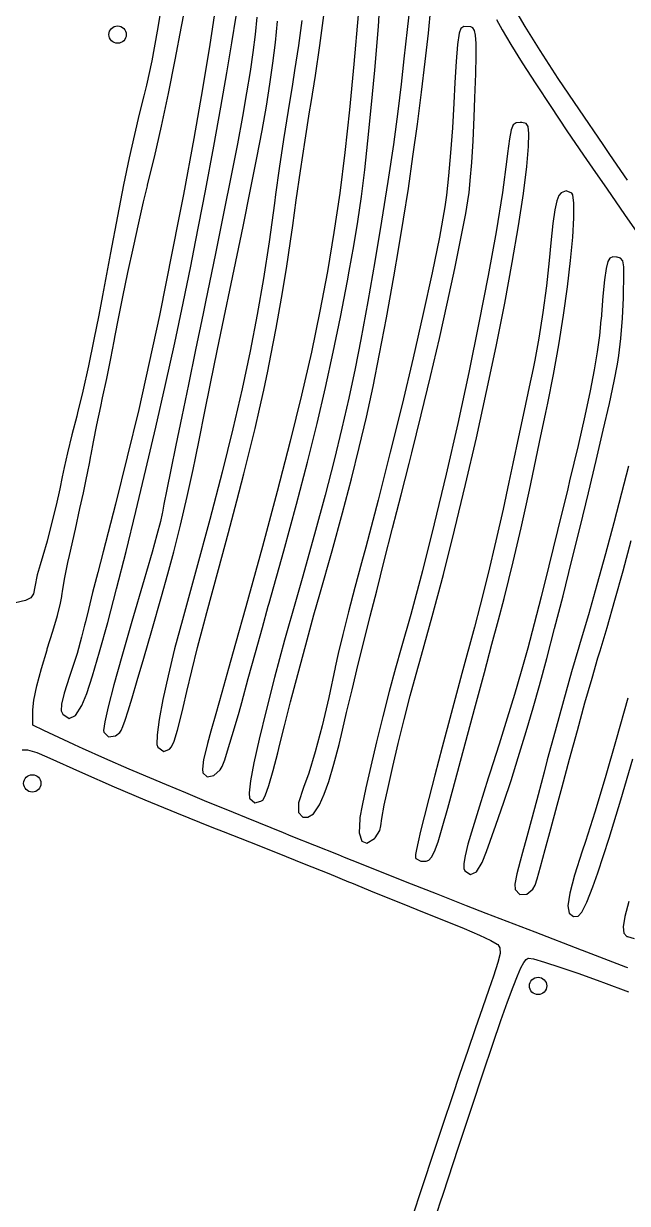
# Model space of a CAD drawing. Header units: inches. Extents: x -2.16 to 7.19, y -6.87 to -1.22.
# Drawn here: x 5.609 to 6.021, y -5.209 to -4.405 of the extents above; entities that cross this region are included whole.
import ezdxf

# ---------------------------------------------------------------- set-up
doc = ezdxf.new("R2010")
doc.units = ezdxf.units.IN
doc.header["$MEASUREMENT"] = 0
doc.layers.add('Front', color=13, linetype='CONTINUOUS', true_color=0xc83434)

msp = doc.modelspace()

# ---------------------------------------------------------------- linework, layer by layer
at = {"layer": 'Front', "linetype": 'CONTINUOUS'}
for p, q in [((5.70413, -4.38695), (5.70022, -4.4105)), ((5.71687, -4.40743), (5.72086, -4.3856)), ((5.74025, -4.39264), (5.73609, -4.41966)), ((5.87241, -4.39345), (5.87064, -4.40938)), ((5.88514, -4.41181), (5.88686, -4.39458)), ((5.95123, -4.40741), (5.94339, -4.39422)), ((5.75115, -4.41841), (5.75397, -4.40018)), ((5.7682, -4.40095), (5.76696, -4.41275)), ((5.78077, -4.41833), (5.7823, -4.40375)), ((5.79874, -4.4033), (5.79649, -4.42019)), ((5.81105, -4.42032), (5.81374, -4.3998)), ((5.83728, -4.39932), (5.83436, -4.43301)), ((5.85106, -4.40733), (5.8517, -4.39945)), ((5.93162, -4.40253), (5.93548, -4.40954)), ((5.70022, -4.4105), (5.69647, -4.43083)), ((5.71248, -4.43014), (5.71687, -4.40743)), ((5.76696, -4.41275), (5.76544, -4.42494)), ((5.84853, -4.43709), (5.85106, -4.40733)), ((5.87064, -4.40938), (5.86846, -4.42946)), ((5.88299, -4.43116), (5.88514, -4.41181)), ((5.9062, -4.41195), (5.90514, -4.41966)), ((5.90722, -4.40858), (5.9062, -4.41195)), ((5.90926, -4.40742), (5.90722, -4.40858)), ((5.91422, -4.40753), (5.90926, -4.40742)), ((5.91548, -4.40825), (5.91422, -4.40753)), ((5.91661, -4.40998), (5.91548, -4.40825)), ((5.91734, -4.41329), (5.91661, -4.40998)), ((5.93548, -4.40954), (5.94147, -4.41954)), ((5.96143, -4.42365), (5.95123, -4.40741)), ((5.73609, -4.41966), (5.73106, -4.44984)), ((5.74772, -4.43889), (5.75115, -4.41841)), ((5.77906, -4.43238), (5.78077, -4.41833)), ((5.79649, -4.42019), (5.79393, -4.43734)), ((5.80812, -4.44077), (5.81105, -4.42032)), ((5.90514, -4.41966), (5.90409, -4.43106)), ((5.91769, -4.41887), (5.91734, -4.41329)), ((5.91772, -4.42738), (5.91769, -4.41887)), ((5.94147, -4.41954), (5.94925, -4.43198)), ((5.76544, -4.42494), (5.76355, -4.438)), ((5.91744, -4.43953), (5.91772, -4.42738)), ((5.9738, -4.44266), (5.96143, -4.42365)), ((5.69647, -4.43083), (5.69298, -4.44724)), ((5.70782, -4.45301), (5.71248, -4.43014)), ((5.77704, -4.44657), (5.77906, -4.43238)), ((5.83436, -4.43301), (5.83137, -4.46411)), ((5.8462, -4.4628), (5.84853, -4.43709)), ((5.86846, -4.42946), (5.86661, -4.44655)), ((5.88048, -4.45203), (5.88299, -4.43116)), ((5.90409, -4.43106), (5.90312, -4.4455)), ((5.94925, -4.43198), (5.95845, -4.44629)), ((5.7436, -4.46218), (5.74772, -4.43889)), ((5.76355, -4.438), (5.76121, -4.45243)), ((5.79393, -4.43734), (5.79243, -4.44655)), ((5.8052, -4.45905), (5.80812, -4.44077)), ((5.91692, -4.45599), (5.91744, -4.43953)), ((5.98818, -4.46413), (5.9738, -4.44266)), ((5.69298, -4.44724), (5.69116, -4.45455)), ((5.70304, -4.47532), (5.70782, -4.45301)), ((5.73106, -4.44984), (5.72507, -4.48369)), ((5.76121, -4.45243), (5.75834, -4.46871)), ((5.77463, -4.4616), (5.77704, -4.44657)), ((5.79243, -4.44655), (5.78948, -4.46452)), ((5.86661, -4.44655), (5.86436, -4.46517)), ((5.87768, -4.47381), (5.88048, -4.45203)), ((5.90312, -4.4455), (5.90242, -4.45953)), ((5.95845, -4.44629), (5.96872, -4.46194)), ((5.69116, -4.45455), (5.68792, -4.4671)), ((5.80412, -4.4655), (5.8052, -4.45905)), ((5.90242, -4.45953), (5.90152, -4.47647)), ((5.9164, -4.46918), (5.91692, -4.45599)), ((5.68792, -4.4671), (5.6846, -4.48102)), ((5.73872, -4.48878), (5.7436, -4.46218)), ((5.75834, -4.46871), (5.75486, -4.48733)), ((5.7717, -4.47812), (5.77463, -4.4616)), ((5.78948, -4.46452), (5.78639, -4.48437)), ((5.80102, -4.48484), (5.80412, -4.4655)), ((5.83137, -4.46411), (5.82818, -4.49321)), ((5.84397, -4.48521), (5.8462, -4.4628)), ((5.86436, -4.46517), (5.86126, -4.48763)), ((5.9156, -4.48527), (5.9164, -4.46918)), ((5.96872, -4.46194), (5.9797, -4.47835)), ((6.00437, -4.4878), (5.98818, -4.46413)), ((5.69826, -4.49632), (5.70304, -4.47532)), ((5.87467, -4.49589), (5.87768, -4.47381)), ((5.90152, -4.47647), (5.90034, -4.49345)), ((5.94303, -4.47437), (5.94162, -4.47768)), ((5.94498, -4.47304), (5.94303, -4.47437)), ((5.94781, -4.4728), (5.94498, -4.47304)), ((5.94896, -4.47281), (5.94781, -4.4728)), ((5.95179, -4.47333), (5.94896, -4.47281)), ((5.95322, -4.47545), (5.95179, -4.47333)), ((5.95362, -4.48032), (5.95322, -4.47545)), ((5.6846, -4.48102), (5.68109, -4.49686)), ((5.72507, -4.48369), (5.71806, -4.52172)), ((5.76814, -4.49683), (5.7717, -4.47812)), ((5.78639, -4.48437), (5.78344, -4.50409)), ((5.79786, -4.50558), (5.80102, -4.48484)), ((5.84175, -4.50506), (5.84397, -4.48521)), ((5.9147, -4.50003), (5.9156, -4.48527)), ((5.94044, -4.48389), (5.93915, -4.49389)), ((5.94162, -4.47768), (5.94044, -4.48389)), ((5.95338, -4.48905), (5.95362, -4.48032)), ((5.9797, -4.47835), (5.99104, -4.49496)), ((5.73302, -4.51922), (5.73872, -4.48878)), ((5.75486, -4.48733), (5.75067, -4.50877)), ((5.82818, -4.49321), (5.82468, -4.52088)), ((5.86126, -4.48763), (5.85748, -4.51287)), ((5.90034, -4.49345), (5.899, -4.50915)), ((5.95234, -4.50271), (5.95338, -4.48905)), ((6.00897, -4.49446), (6.00437, -4.4878)), ((5.68109, -4.49686), (5.67727, -4.51517)), ((5.69362, -4.5153), (5.69826, -4.49632)), ((5.76386, -4.51839), (5.76814, -4.49683)), ((5.87151, -4.51765), (5.87467, -4.49589)), ((5.91377, -4.51222), (5.9147, -4.50003)), ((5.93868, -4.4978), (5.93561, -4.52048)), ((5.93915, -4.49389), (5.93868, -4.4978)), ((5.99104, -4.49496), (5.99722, -4.50388)), ((6.02106, -4.51201), (6.00897, -4.49446)), ((5.75067, -4.50877), (5.7457, -4.53353)), ((5.78344, -4.50409), (5.78095, -4.52169)), ((5.79496, -4.5256), (5.79786, -4.50558)), ((5.83946, -4.52312), (5.84175, -4.50506)), ((5.899, -4.50915), (5.8976, -4.52228)), ((5.95007, -4.52107), (5.95234, -4.50271)), ((5.99722, -4.50388), (6.00713, -4.51813)), ((5.67727, -4.51517), (5.67302, -4.53652)), ((5.69083, -4.52683), (5.69346, -4.51592)), ((5.69346, -4.51592), (5.69362, -4.5153)), ((5.85748, -4.51287), (5.85319, -4.53985)), ((5.91289, -4.52063), (5.91377, -4.51222)), ((5.71806, -4.52172), (5.71503, -4.5378)), ((5.7264, -4.55405), (5.73302, -4.51922)), ((5.75874, -4.54349), (5.76386, -4.51839)), ((5.78095, -4.52169), (5.78013, -4.5278)), ((5.79263, -4.5428), (5.79496, -4.5256)), ((5.82468, -4.52088), (5.82077, -4.54773)), ((5.837, -4.54013), (5.83946, -4.52312)), ((5.86828, -4.53849), (5.87151, -4.51765)), ((5.8976, -4.52228), (5.89647, -4.5303)), ((5.9106, -4.5348), (5.91273, -4.52177)), ((5.91273, -4.52177), (5.91289, -4.52063)), ((5.93561, -4.52048), (5.9313, -4.54715)), ((5.94671, -4.5431), (5.95007, -4.52107)), ((5.97413, -4.52246), (5.97269, -4.52612)), ((5.97581, -4.52062), (5.97413, -4.52246)), ((5.9791, -4.51922), (5.97581, -4.52062)), ((5.983, -4.52079), (5.9791, -4.51922)), ((5.98362, -4.52191), (5.983, -4.52079)), ((5.98447, -4.52779), (5.98362, -4.52191)), ((6.00713, -4.51813), (6.01903, -4.53531)), ((5.68755, -4.5412), (5.69083, -4.52683)), ((5.7457, -4.53353), (5.73986, -4.5621)), ((5.78013, -4.5278), (5.77652, -4.55398)), ((5.89647, -4.5303), (5.89269, -4.55078)), ((5.97137, -4.53226), (5.97006, -4.54156)), ((5.97269, -4.52612), (5.97137, -4.53226)), ((5.98446, -4.53766), (5.98447, -4.52779)), ((5.67302, -4.53652), (5.66823, -4.56145)), ((5.68391, -4.55768), (5.68755, -4.5412)), ((5.71503, -4.5378), (5.70179, -4.60428)), ((5.83429, -4.55686), (5.837, -4.54013)), ((5.85319, -4.53985), (5.84856, -4.56749)), ((5.86506, -4.5578), (5.86828, -4.53849)), ((5.90736, -4.55184), (5.9106, -4.5348)), ((5.97006, -4.54156), (5.96863, -4.5547)), ((5.98367, -4.55087), (5.98446, -4.53766)), ((6.01903, -4.53531), (6.03212, -4.55425)), ((5.75266, -4.5728), (5.75874, -4.54349)), ((5.79114, -4.55361), (5.79263, -4.5428)), ((5.82077, -4.54773), (5.81632, -4.57433)), ((5.9313, -4.54715), (5.92593, -4.57701)), ((5.94238, -4.5682), (5.94671, -4.5431)), ((5.6802, -4.57493), (5.68391, -4.55768)), ((5.72317, -4.57052), (5.7264, -4.55405)), ((5.77652, -4.55398), (5.77267, -4.57905)), ((5.7883, -4.57215), (5.79114, -4.55361)), ((5.83124, -4.57405), (5.83429, -4.55686)), ((5.86152, -4.57793), (5.86506, -4.5578)), ((5.89269, -4.55078), (5.88769, -4.57526)), ((5.90318, -4.57219), (5.90736, -4.55184)), ((5.96863, -4.5547), (5.96747, -4.56681)), ((5.98217, -4.56678), (5.98367, -4.55087)), ((5.66823, -4.56145), (5.66279, -4.59053)), ((5.73986, -4.5621), (5.73307, -4.59496)), ((6.00902, -4.56513), (6.00756, -4.56754)), ((6.01094, -4.56435), (6.00902, -4.56513)), ((6.01347, -4.56451), (6.01094, -4.56435)), ((6.01386, -4.56457), (6.01347, -4.56451)), ((6.01628, -4.56527), (6.01386, -4.56457)), ((6.01775, -4.5671), (6.01628, -4.56527)), ((5.71799, -4.59574), (5.72317, -4.57052)), ((5.75062, -4.58261), (5.75266, -4.5728)), ((5.78492, -4.59252), (5.7883, -4.57215)), ((5.84856, -4.56749), (5.84377, -4.59477)), ((5.89822, -4.59509), (5.90318, -4.57219)), ((5.93721, -4.5958), (5.94238, -4.5682)), ((5.96747, -4.56681), (5.96563, -4.58397)), ((5.98004, -4.58473), (5.98217, -4.56678)), ((6.00638, -4.57222), (6.00533, -4.57987)), ((6.00756, -4.56754), (6.00638, -4.57222)), ((6.01846, -4.57103), (6.01775, -4.5671)), ((6.01859, -4.57802), (6.01846, -4.57103)), ((5.6767, -4.59159), (5.6802, -4.57493)), ((5.77267, -4.57905), (5.76842, -4.60366)), ((5.81632, -4.57433), (5.81123, -4.60126)), ((5.82525, -4.60539), (5.83001, -4.58066)), ((5.83001, -4.58066), (5.83124, -4.57405)), ((5.85651, -4.60576), (5.86152, -4.57793)), ((5.88769, -4.57526), (5.88165, -4.60296)), ((5.92593, -4.57701), (5.91966, -4.60926)), ((6.00533, -4.57987), (6.00423, -4.59114)), ((6.01835, -4.58905), (6.01859, -4.57802)), ((5.7459, -4.60541), (5.75062, -4.58261)), ((5.96563, -4.58397), (5.96324, -4.60215)), ((5.97735, -4.60409), (5.98004, -4.58473)), ((6.01825, -4.59219), (6.01835, -4.58905)), ((5.66279, -4.59053), (5.6603, -4.60405)), ((5.67372, -4.60633), (5.6767, -4.59159)), ((5.71219, -4.62284), (5.71799, -4.59574)), ((5.73307, -4.59496), (5.73145, -4.6028)), ((5.78129, -4.61292), (5.78492, -4.59252)), ((5.84377, -4.59477), (5.83898, -4.6206)), ((5.89265, -4.61984), (5.89822, -4.59509)), ((5.93132, -4.6253), (5.93721, -4.5958)), ((6.00423, -4.59114), (6.00292, -4.6067)), ((6.01752, -4.60598), (6.01825, -4.59219)), ((5.6603, -4.60405), (5.65707, -4.62062)), ((5.70179, -4.60428), (5.68759, -4.66839)), ((5.73145, -4.6028), (5.7263, -4.62761)), ((5.74117, -4.62836), (5.7459, -4.60541)), ((5.76842, -4.60366), (5.76363, -4.62849)), ((5.81123, -4.60126), (5.80537, -4.62912)), ((5.82032, -4.62931), (5.82525, -4.60539)), ((5.85189, -4.63029), (5.85651, -4.60576)), ((5.88165, -4.60296), (5.87476, -4.63308)), ((5.96324, -4.60215), (5.96057, -4.61962)), ((5.97418, -4.62419), (5.97735, -4.60409)), ((6.01643, -4.61996), (6.01752, -4.60598)), ((5.67154, -4.6178), (5.67372, -4.60633)), ((5.77773, -4.63155), (5.78129, -4.61292)), ((5.91966, -4.60926), (5.91269, -4.6431)), ((6.00287, -4.60728), (6.00183, -4.61786)), ((6.00292, -4.6067), (6.00287, -4.60728)), ((5.65707, -4.62062), (5.65331, -4.63852)), ((5.6685, -4.63362), (5.67081, -4.62173)), ((5.67081, -4.62173), (5.67154, -4.6178)), ((5.83898, -4.6206), (5.83511, -4.6403)), ((5.88662, -4.64569), (5.89265, -4.61984)), ((5.96057, -4.61962), (5.95787, -4.63464)), ((6.00183, -4.61786), (6.00034, -4.62898)), ((6.01516, -4.63153), (6.01643, -4.61996)), ((5.7059, -4.6512), (5.71219, -4.62284)), ((5.7263, -4.62761), (5.72144, -4.65117)), ((5.73663, -4.65046), (5.74117, -4.62836)), ((5.76363, -4.62849), (5.75815, -4.65419)), ((5.80537, -4.62912), (5.79863, -4.65849)), ((5.81504, -4.6532), (5.82032, -4.62931)), ((5.92483, -4.65611), (5.93132, -4.6253)), ((5.97059, -4.64439), (5.97418, -4.62419)), ((6.00034, -4.62898), (5.99828, -4.64134)), ((5.66573, -4.64722), (5.6685, -4.63362)), ((5.77559, -4.64211), (5.77773, -4.63155)), ((5.84742, -4.65253), (5.85189, -4.63029)), ((5.87476, -4.63308), (5.86721, -4.66484)), ((5.95787, -4.63464), (5.95668, -4.6403)), ((6.01189, -4.649), (6.01419, -4.63745)), ((6.01419, -4.63745), (6.01516, -4.63153)), ((5.65331, -4.63852), (5.64942, -4.65578)), ((5.77286, -4.6551), (5.77559, -4.64211)), ((5.83511, -4.6403), (5.83086, -4.6605)), ((5.88029, -4.67192), (5.88662, -4.64569)), ((5.91269, -4.6431), (5.90517, -4.67771)), ((5.95668, -4.6403), (5.95389, -4.65293)), ((5.96666, -4.66405), (5.97059, -4.64439)), ((5.99828, -4.64134), (5.99549, -4.65562)), ((5.66295, -4.6603), (5.66573, -4.64722)), ((5.69928, -4.68021), (5.7059, -4.6512)), ((5.72144, -4.65117), (5.71695, -4.67297)), ((5.73249, -4.6707), (5.73663, -4.65046)), ((5.75815, -4.65419), (5.75184, -4.68144)), ((5.8092, -4.67788), (5.81504, -4.6532)), ((5.84288, -4.67349), (5.84742, -4.65253)), ((5.95389, -4.65293), (5.95043, -4.66894)), ((6.00861, -4.6642), (6.01189, -4.649)), ((5.64942, -4.65578), (5.64586, -4.67045)), ((5.66168, -4.66621), (5.66295, -4.6603)), ((5.77002, -4.66797), (5.77286, -4.6551)), ((5.79863, -4.65849), (5.7909, -4.68996)), ((5.83086, -4.6605), (5.82618, -4.68109)), ((5.91788, -4.68766), (5.92483, -4.65611)), ((5.99549, -4.65562), (5.99186, -4.67251)), ((5.65904, -4.67883), (5.66168, -4.66621)), ((5.68759, -4.66839), (5.67182, -4.73273)), ((5.76691, -4.68133), (5.77002, -4.66797)), ((5.86721, -4.66484), (5.85917, -4.69744)), ((5.95043, -4.66894), (5.94662, -4.68679)), ((5.96104, -4.69059), (5.96534, -4.6703)), ((5.96534, -4.6703), (5.96666, -4.66405)), ((6.00448, -4.68241), (6.00861, -4.6642)), ((5.64525, -4.6728), (5.64196, -4.68558)), ((5.64586, -4.67045), (5.64525, -4.6728)), ((5.71695, -4.67297), (5.71294, -4.69251)), ((5.72896, -4.68807), (5.73249, -4.6707)), ((5.80263, -4.70413), (5.8092, -4.67788)), ((5.83804, -4.69416), (5.84288, -4.67349)), ((5.87383, -4.6978), (5.88029, -4.67192)), ((5.90517, -4.67771), (5.89729, -4.7123)), ((5.99186, -4.67251), (5.98723, -4.69271)), ((5.64196, -4.68558), (5.63899, -4.69773)), ((5.65671, -4.69042), (5.65904, -4.67883)), ((5.69247, -4.70925), (5.69928, -4.68021)), ((5.75184, -4.68144), (5.74454, -4.71091)), ((5.76338, -4.69582), (5.76691, -4.68133)), ((5.82618, -4.68109), (5.82086, -4.70287)), ((5.99969, -4.70294), (6.00448, -4.68241)), ((5.65508, -4.69905), (5.65671, -4.69042)), ((5.71294, -4.69251), (5.70951, -4.70931)), ((5.72624, -4.70155), (5.72896, -4.68807)), ((5.7909, -4.68996), (5.78207, -4.72411)), ((5.83267, -4.71555), (5.83804, -4.69416)), ((5.91057, -4.71934), (5.91788, -4.68766)), ((5.94662, -4.68679), (5.94281, -4.70498)), ((5.95733, -4.70805), (5.96104, -4.69059)), ((5.98723, -4.69271), (5.98148, -4.71692)), ((5.63899, -4.69773), (5.63667, -4.70781)), ((5.65397, -4.70514), (5.65494, -4.69984)), ((5.65494, -4.69984), (5.65508, -4.69905)), ((5.7247, -4.70906), (5.72624, -4.70155)), ((5.75929, -4.71203), (5.76338, -4.69582)), ((5.85917, -4.69744), (5.85084, -4.73009)), ((5.87198, -4.70503), (5.87383, -4.6978)), ((5.63667, -4.70781), (5.63541, -4.71405)), ((5.65292, -4.7106), (5.65397, -4.70514)), ((5.68564, -4.73771), (5.69247, -4.70925)), ((5.70951, -4.70931), (5.70677, -4.72286)), ((5.72064, -4.72765), (5.7247, -4.70906)), ((5.79511, -4.73275), (5.80263, -4.70413)), ((5.82086, -4.70287), (5.81469, -4.72666)), ((5.86653, -4.72645), (5.87198, -4.70503)), ((5.94281, -4.70498), (5.94015, -4.7178)), ((5.95409, -4.72323), (5.95733, -4.70805)), ((5.99438, -4.72515), (5.99969, -4.70294)), ((6.02158, -4.70682), (6.01687, -4.72534)), ((5.63541, -4.71405), (5.63375, -4.72237)), ((5.64985, -4.72514), (5.6516, -4.717)), ((5.6516, -4.717), (5.65292, -4.7106)), ((5.74454, -4.71091), (5.7361, -4.74325)), ((5.75446, -4.7306), (5.75929, -4.71203)), ((5.82655, -4.73866), (5.83267, -4.71555)), ((5.89729, -4.7123), (5.88922, -4.74607)), ((5.94015, -4.7178), (5.93617, -4.73628)), ((5.98148, -4.71692), (5.98018, -4.72228)), ((5.63375, -4.72237), (5.63121, -4.73352)), ((5.64749, -4.73579), (5.64985, -4.72514)), ((5.70677, -4.72286), (5.70481, -4.73267)), ((5.78207, -4.72411), (5.77202, -4.76152)), ((5.86078, -4.74907), (5.86653, -4.72645)), ((5.90305, -4.75058), (5.91057, -4.71934)), ((5.95117, -4.73668), (5.95409, -4.72323)), ((5.98018, -4.72228), (5.97331, -4.75062)), ((5.98872, -4.74836), (5.99438, -4.72515)), ((6.01687, -4.72534), (6.01157, -4.74551)), ((5.63121, -4.73352), (5.62818, -4.7459)), ((5.67182, -4.73273), (5.66331, -4.7653)), ((5.70481, -4.73267), (5.70373, -4.73824)), ((5.71611, -4.74698), (5.72064, -4.72765)), ((5.74876, -4.75212), (5.75446, -4.7306)), ((5.78646, -4.76454), (5.79511, -4.73275)), ((5.81469, -4.72666), (5.80748, -4.75324)), ((5.85084, -4.73009), (5.8424, -4.762)), ((5.64437, -4.74975), (5.64749, -4.73579)), ((5.67891, -4.76497), (5.68564, -4.73771)), ((5.70359, -4.73905), (5.70239, -4.74453)), ((5.70373, -4.73824), (5.70359, -4.73905)), ((5.81943, -4.76449), (5.82655, -4.73866)), ((5.93617, -4.73628), (5.93126, -4.75767)), ((5.94844, -4.74893), (5.95117, -4.73668)), ((5.62818, -4.7459), (5.62505, -4.75794)), ((5.64031, -4.7678), (5.64437, -4.74975)), ((5.70239, -4.74453), (5.70002, -4.75369)), ((5.71158, -4.76515), (5.71611, -4.74698)), ((5.7361, -4.74325), (5.72639, -4.77913)), ((5.8551, -4.77139), (5.86078, -4.74907)), ((5.88922, -4.74607), (5.88112, -4.7782)), ((5.89542, -4.78078), (5.90305, -4.75058)), ((5.94577, -4.76055), (5.94844, -4.74893)), ((5.97331, -4.75062), (5.96736, -4.77488)), ((5.98288, -4.77192), (5.98872, -4.74836)), ((6.01157, -4.74551), (6.0059, -4.76655)), ((5.62505, -4.75794), (5.62224, -4.76805)), ((5.70002, -4.75369), (5.69679, -4.76541)), ((5.74202, -4.77724), (5.74876, -4.75212)), ((5.80748, -4.75324), (5.79902, -4.78342)), ((5.93126, -4.75767), (5.92589, -4.78007)), ((6.01792, -4.77819), (6.02353, -4.75751)), ((5.66331, -4.7653), (5.65959, -4.77942)), ((5.67245, -4.79041), (5.67891, -4.76497)), ((5.69679, -4.76541), (5.69299, -4.77859)), ((5.70749, -4.7803), (5.71158, -4.76515)), ((5.77202, -4.76152), (5.76063, -4.80278)), ((5.77649, -4.8003), (5.78646, -4.76454)), ((5.8111, -4.79405), (5.81943, -4.76449)), ((5.8424, -4.762), (5.83947, -4.7728)), ((5.94302, -4.77207), (5.94577, -4.76055)), ((6.0059, -4.76655), (6.00007, -4.78768)), ((5.62035, -4.77405), (5.61837, -4.78099)), ((5.62224, -4.76805), (5.62035, -4.77405)), ((5.6372, -4.78266), (5.63926, -4.77257)), ((5.63926, -4.77257), (5.64031, -4.7678)), ((5.83947, -4.7728), (5.83498, -4.78951)), ((5.84989, -4.79189), (5.8551, -4.77139)), ((5.94006, -4.78405), (5.94302, -4.77207)), ((5.97702, -4.79515), (5.98288, -4.77192)), ((5.61837, -4.78099), (5.6167, -4.78903)), ((5.63577, -4.79071), (5.6372, -4.78266)), ((5.65959, -4.77942), (5.65612, -4.7929)), ((5.69299, -4.77859), (5.69137, -4.78405)), ((5.70307, -4.79576), (5.70749, -4.7803)), ((5.72639, -4.77913), (5.7174, -4.81155)), ((5.73409, -4.80655), (5.74202, -4.77724)), ((5.88112, -4.7782), (5.87318, -4.8079)), ((5.88782, -4.80937), (5.89542, -4.78078)), ((5.92589, -4.78007), (5.9205, -4.80159)), ((5.96736, -4.77488), (5.96212, -4.79584)), ((6.01234, -4.79823), (6.01792, -4.77819)), ((5.61667, -4.78917), (5.61572, -4.79381)), ((5.6167, -4.78903), (5.61667, -4.78917)), ((5.63524, -4.7953), (5.63577, -4.79071)), ((5.6664, -4.81341), (5.67245, -4.79041)), ((5.69137, -4.78405), (5.68291, -4.81268)), ((5.79902, -4.78342), (5.79492, -4.7978)), ((5.83498, -4.78951), (5.83065, -4.80613)), ((5.93675, -4.79703), (5.94006, -4.78405)), ((6.00007, -4.78768), (5.99428, -4.8081)), ((5.61031, -4.79851), (5.60354, -4.80002)), ((5.61399, -4.79668), (5.61031, -4.79851)), ((5.61572, -4.79381), (5.61399, -4.79668)), ((5.6343, -4.8003), (5.63522, -4.79559)), ((5.63522, -4.79559), (5.63524, -4.7953)), ((5.65612, -4.7929), (5.65322, -4.8045)), ((5.69645, -4.81882), (5.70307, -4.79576)), ((5.79492, -4.7978), (5.78713, -4.82549)), ((5.80711, -4.80824), (5.8111, -4.79405)), ((5.84553, -4.80905), (5.84989, -4.79189)), ((5.93296, -4.81155), (5.93675, -4.79703)), ((5.96212, -4.79584), (5.95737, -4.81428)), ((5.97129, -4.81739), (5.97702, -4.79515)), ((6.00703, -4.81673), (6.01234, -4.79823)), ((5.63213, -4.80855), (5.6343, -4.8003)), ((5.65322, -4.8045), (5.65119, -4.813)), ((5.73202, -4.81425), (5.73409, -4.80655)), ((5.76063, -4.80278), (5.75363, -4.8278)), ((5.7719, -4.81674), (5.77596, -4.80218)), ((5.77596, -4.80218), (5.77649, -4.8003)), ((5.83065, -4.80613), (5.82679, -4.8215)), ((5.9205, -4.80159), (5.91657, -4.81655)), ((5.62901, -4.81925), (5.63213, -4.80855)), ((5.65119, -4.813), (5.65068, -4.8153)), ((5.66092, -4.83337), (5.6664, -4.81341)), ((5.68291, -4.81268), (5.676, -4.83663)), ((5.7174, -4.81155), (5.71209, -4.83136)), ((5.72778, -4.83049), (5.73202, -4.81425)), ((5.8015, -4.82859), (5.80711, -4.80824)), ((5.84179, -4.82388), (5.84553, -4.80905)), ((5.87318, -4.8079), (5.86663, -4.83081)), ((5.88036, -4.83574), (5.88782, -4.80937)), ((5.92856, -4.82817), (5.93296, -4.81155)), ((5.95737, -4.81428), (5.95289, -4.83099)), ((5.99428, -4.8081), (5.98875, -4.82703)), ((5.62524, -4.83133), (5.62901, -4.81925)), ((5.65068, -4.8153), (5.64864, -4.82349)), ((5.69099, -4.83771), (5.69645, -4.81882)), ((5.76715, -4.83385), (5.7719, -4.81674)), ((5.82679, -4.8215), (5.82368, -4.83443)), ((5.91657, -4.81655), (5.90806, -4.84818)), ((5.96587, -4.83798), (5.97129, -4.81739)), ((6.00224, -4.8328), (6.00703, -4.81673)), ((5.64864, -4.82349), (5.64548, -4.83443)), ((5.72375, -4.84639), (5.72778, -4.83049)), ((5.75363, -4.8278), (5.74884, -4.84483)), ((5.78713, -4.82549), (5.78027, -4.85078)), ((5.79606, -4.84872), (5.8015, -4.82859)), ((5.83733, -4.84187), (5.84179, -4.82388)), ((5.86663, -4.83081), (5.86272, -4.84454)), ((5.9234, -4.84743), (5.92856, -4.82817)), ((5.95289, -4.83099), (5.94847, -4.84676)), ((5.98777, -4.8303), (5.98283, -4.84712)), ((5.98875, -4.82703), (5.98777, -4.8303)), ((5.62123, -4.84468), (5.62503, -4.83197)), ((5.62503, -4.83197), (5.62524, -4.83133)), ((5.64548, -4.83443), (5.64178, -4.84619)), ((5.65614, -4.84966), (5.66092, -4.83337)), ((5.676, -4.83663), (5.67064, -4.85597)), ((5.68657, -4.85287), (5.69099, -4.83771)), ((5.71209, -4.83136), (5.70758, -4.84969)), ((5.76228, -4.85153), (5.76715, -4.83385)), ((5.82368, -4.83443), (5.82163, -4.84377)), ((5.87675, -4.84854), (5.88036, -4.83574)), ((5.96091, -4.85625), (5.96587, -4.83798)), ((5.99679, -4.85133), (6.00082, -4.83752)), ((6.00082, -4.83752), (6.00224, -4.8328)), ((5.61812, -4.8566), (5.62123, -4.84468)), ((5.64178, -4.84619), (5.64046, -4.85011)), ((5.72033, -4.86048), (5.72375, -4.84639)), ((5.74884, -4.84483), (5.74428, -4.86105)), ((5.82157, -4.84405), (5.81725, -4.86445)), ((5.82163, -4.84377), (5.82157, -4.84405)), ((5.83309, -4.85927), (5.83733, -4.84187)), ((5.86272, -4.84454), (5.85844, -4.86043)), ((5.94847, -4.84676), (5.9439, -4.86236)), ((5.98283, -4.84712), (5.97724, -4.8668)), ((5.64046, -4.85011), (5.63682, -4.86146)), ((5.65221, -4.86167), (5.65614, -4.84966)), ((5.68306, -4.8647), (5.68657, -4.85287)), ((5.70758, -4.84969), (5.70401, -4.86596)), ((5.75784, -4.8678), (5.76228, -4.85153)), ((5.78027, -4.85078), (5.77443, -4.87335)), ((5.7911, -4.86749), (5.79606, -4.84872)), ((5.87279, -4.86343), (5.87675, -4.84854)), ((5.90806, -4.84818), (5.90077, -4.87533)), ((5.91735, -4.86989), (5.9234, -4.84743)), ((5.99199, -4.86824), (5.99679, -4.85133)), ((5.61602, -4.86641), (5.61812, -4.8566)), ((5.63682, -4.86146), (5.63498, -4.86905)), ((5.6488, -4.87001), (5.65221, -4.86167)), ((5.67064, -4.85597), (5.6668, -4.87075)), ((5.71787, -4.87124), (5.72033, -4.86048)), ((5.74428, -4.86105), (5.7402, -4.87556)), ((5.8294, -4.87468), (5.83309, -4.85927)), ((5.85844, -4.86043), (5.85404, -4.8775)), ((5.9439, -4.86236), (5.93896, -4.87859)), ((5.95657, -4.87155), (5.96091, -4.85625)), ((5.61525, -4.87282), (5.61602, -4.86641)), ((5.63498, -4.86905), (5.63479, -4.8737)), ((5.64438, -4.87681), (5.6488, -4.87001)), ((5.6668, -4.87075), (5.66448, -4.88103)), ((5.68033, -4.87361), (5.68306, -4.8647)), ((5.70401, -4.86596), (5.70149, -4.87957)), ((5.71657, -4.87698), (5.71787, -4.87124)), ((5.75599, -4.87451), (5.75784, -4.8678)), ((5.78692, -4.88375), (5.7911, -4.86749)), ((5.81725, -4.86445), (5.81265, -4.88392)), ((5.86869, -4.87945), (5.87279, -4.86343)), ((5.91029, -4.89607), (5.91735, -4.86989)), ((5.97724, -4.8668), (5.97154, -4.88738)), ((5.98677, -4.88704), (5.99199, -4.86824)), ((6.02114, -4.86494), (6.0133, -4.89301)), ((5.61525, -4.8737), (5.61525, -4.87282)), ((5.61525, -4.88328), (5.61525, -4.8737)), ((5.63479, -4.8737), (5.63571, -4.87584)), ((5.63571, -4.87584), (5.64004, -4.87873)), ((5.64004, -4.87873), (5.64438, -4.87681)), ((5.67825, -4.88003), (5.68033, -4.87361)), ((5.71405, -4.8868), (5.71657, -4.87698)), ((5.7402, -4.87556), (5.73685, -4.88748)), ((5.75228, -4.88747), (5.75599, -4.87451)), ((5.77443, -4.87335), (5.76968, -4.89286)), ((5.82662, -4.88666), (5.8294, -4.87468)), ((5.85404, -4.8775), (5.84975, -4.89478)), ((5.90077, -4.87533), (5.89463, -4.89834)), ((5.93896, -4.87859), (5.93343, -4.89622)), ((5.95181, -4.88771), (5.95657, -4.87155)), ((5.62292, -4.88688), (5.61525, -4.88328)), ((5.64329, -4.89645), (5.62292, -4.88688)), ((5.66448, -4.88103), (5.66366, -4.88688)), ((5.66366, -4.88688), (5.66378, -4.88812)), ((5.67472, -4.88842), (5.67558, -4.88702)), ((5.67558, -4.88702), (5.67671, -4.88436)), ((5.67671, -4.88436), (5.67825, -4.88003)), ((5.70149, -4.87957), (5.70013, -4.88994)), ((5.71173, -4.89427), (5.71405, -4.8868)), ((5.78384, -4.89636), (5.78692, -4.88375)), ((5.81265, -4.88392), (5.80802, -4.90145)), ((5.82426, -4.89654), (5.82662, -4.88666)), ((5.86466, -4.89577), (5.86869, -4.87945)), ((5.97154, -4.88738), (5.96629, -4.90687)), ((5.98145, -4.90652), (5.98677, -4.88704)), ((5.66378, -4.88812), (5.66707, -4.89119)), ((5.66707, -4.89119), (5.67182, -4.89072)), ((5.67182, -4.89072), (5.67472, -4.88842)), ((5.70013, -4.88994), (5.70004, -4.89645)), ((5.70999, -4.89812), (5.71173, -4.89427)), ((5.73685, -4.88748), (5.73448, -4.89594)), ((5.74892, -4.89863), (5.75228, -4.88747)), ((5.76968, -4.89286), (5.76611, -4.90895)), ((5.84975, -4.89478), (5.84581, -4.91127)), ((5.94647, -4.90542), (5.95181, -4.88771)), ((6.0133, -4.89301), (6.00572, -4.91923)), ((5.60814, -4.90006), (5.61167, -4.90015)), ((5.61167, -4.90015), (5.61816, -4.90207)), ((5.61816, -4.90207), (5.62491, -4.90483)), ((5.64713, -4.89826), (5.64329, -4.89645)), ((5.64925, -4.89925), (5.64713, -4.89826)), ((5.66443, -4.90608), (5.64925, -4.89925)), ((5.70004, -4.89645), (5.70062, -4.89824)), ((5.70062, -4.89824), (5.70469, -4.90132)), ((5.70469, -4.90132), (5.70861, -4.89962)), ((5.70861, -4.89962), (5.70999, -4.89812)), ((5.7337, -4.89872), (5.73185, -4.90681)), ((5.73448, -4.89594), (5.7337, -4.89872)), ((5.74622, -4.90699), (5.74892, -4.89863)), ((5.77927, -4.91433), (5.78245, -4.90212)), ((5.78245, -4.90212), (5.78384, -4.89636)), ((5.80802, -4.90145), (5.80364, -4.916)), ((5.8207, -4.90983), (5.82426, -4.89654)), ((5.86092, -4.91153), (5.86466, -4.89577)), ((5.89463, -4.89834), (5.88955, -4.91753)), ((5.90207, -4.92655), (5.91029, -4.89607)), ((5.93343, -4.89622), (5.9271, -4.91604)), ((5.62491, -4.90483), (5.6492, -4.9158)), ((5.68103, -4.91327), (5.66443, -4.90608)), ((5.73185, -4.90681), (5.7311, -4.91327)), ((5.74448, -4.91153), (5.74622, -4.90699)), ((5.76611, -4.90895), (5.76379, -4.9213)), ((5.81715, -4.9217), (5.8207, -4.90983)), ((5.84581, -4.91127), (5.84246, -4.92602)), ((5.94159, -4.92097), (5.94647, -4.90542)), ((5.96629, -4.90687), (5.96408, -4.9153)), ((5.97639, -4.92546), (5.98145, -4.90652)), ((6.01653, -4.93429), (6.02474, -4.9064)), ((5.6492, -4.9158), (5.6709, -4.92536)), ((5.68369, -4.91442), (5.68103, -4.91327)), ((5.70655, -4.92408), (5.68369, -4.91442)), ((5.7311, -4.91327), (5.73134, -4.91578)), ((5.73134, -4.91578), (5.73436, -4.91856)), ((5.73436, -4.91856), (5.73878, -4.91772)), ((5.73878, -4.91772), (5.74316, -4.91371)), ((5.74316, -4.91371), (5.74448, -4.91153)), ((5.77632, -4.92439), (5.77927, -4.91433)), ((5.80364, -4.916), (5.80006, -4.92588)), ((5.85765, -4.92586), (5.86092, -4.91153)), ((5.88955, -4.91753), (5.88544, -4.93324)), ((5.92597, -4.91953), (5.91993, -4.93848)), ((5.9271, -4.91604), (5.92597, -4.91953)), ((5.96408, -4.9153), (5.96001, -4.93087)), ((6.00572, -4.91923), (5.99865, -4.94273)), ((5.6709, -4.92536), (5.69173, -4.93423)), ((5.71974, -4.92956), (5.70655, -4.92408)), ((5.76379, -4.9213), (5.76281, -4.92956)), ((5.77386, -4.9314), (5.77632, -4.92439)), ((5.80006, -4.92588), (5.79666, -4.93622)), ((5.81408, -4.93041), (5.81715, -4.9217)), ((5.84246, -4.92602), (5.83994, -4.93804)), ((5.85507, -4.93793), (5.85765, -4.92586)), ((5.89845, -4.93989), (5.90207, -4.92655)), ((5.93669, -4.93583), (5.94159, -4.92097)), ((5.97311, -4.9378), (5.97639, -4.92546)), ((5.69173, -4.93423), (5.71337, -4.94312)), ((5.73248, -4.93485), (5.71974, -4.92956)), ((5.75233, -4.94297), (5.73248, -4.93485)), ((5.76281, -4.92956), (5.76325, -4.93339)), ((5.76325, -4.93339), (5.76326, -4.93341)), ((5.76326, -4.93341), (5.76683, -4.93627)), ((5.76683, -4.93627), (5.77097, -4.93519)), ((5.77097, -4.93519), (5.77219, -4.93445)), ((5.77219, -4.93445), (5.77386, -4.9314)), ((5.81089, -4.93754), (5.81408, -4.93041)), ((5.88544, -4.93324), (5.88221, -4.94582)), ((5.96001, -4.93087), (5.95599, -4.94595)), ((6.00848, -4.96037), (6.01653, -4.93429)), ((5.71337, -4.94312), (5.73753, -4.95276)), ((5.761, -4.94652), (5.75233, -4.94297)), ((5.79666, -4.93622), (5.79651, -4.94297)), ((5.79651, -4.94297), (5.79959, -4.94604)), ((5.80684, -4.94375), (5.81089, -4.93754)), ((5.83994, -4.93804), (5.83848, -4.94636)), ((5.85337, -4.94687), (5.85507, -4.93793)), ((5.89468, -4.95325), (5.89845, -4.93989)), ((5.91993, -4.93848), (5.91538, -4.95323)), ((5.93128, -4.95151), (5.93669, -4.93583)), ((5.96878, -4.95389), (5.97311, -4.9378)), ((5.99865, -4.94273), (5.99234, -4.96259)), ((5.78632, -4.95678), (5.761, -4.94652)), ((5.79959, -4.94604), (5.80289, -4.9461)), ((5.80289, -4.9461), (5.80684, -4.94375)), ((5.83837, -4.94718), (5.83805, -4.95678)), ((5.83848, -4.94636), (5.83837, -4.94718)), ((5.85275, -4.95183), (5.85337, -4.94687)), ((5.88221, -4.94582), (5.87979, -4.95561)), ((5.92488, -4.9695), (5.93128, -4.95151)), ((5.95599, -4.94595), (5.95234, -4.95941)), ((5.73753, -4.95276), (5.74521, -4.95578)), ((5.74521, -4.95578), (5.76323, -4.96289)), ((5.79159, -4.95891), (5.78632, -4.95678)), ((5.82374, -4.97181), (5.79159, -4.95891)), ((5.83805, -4.95678), (5.83975, -4.96239)), ((5.84883, -4.96012), (5.85204, -4.95504)), ((5.85204, -4.95504), (5.85275, -4.95183)), ((5.87979, -4.95561), (5.87809, -4.96293)), ((5.89174, -4.96287), (5.89468, -4.95325)), ((5.91538, -4.95323), (5.91218, -4.96432)), ((5.95234, -4.95941), (5.94937, -4.97009)), ((5.9649, -4.96813), (5.96878, -4.95389)), ((5.76323, -4.96289), (5.78211, -4.97039)), ((5.83975, -4.96239), (5.84325, -4.96376)), ((5.84325, -4.96376), (5.84834, -4.9606)), ((5.84834, -4.9606), (5.84883, -4.96012)), ((5.87809, -4.96293), (5.87701, -4.96812)), ((5.88939, -4.96934), (5.89174, -4.96287)), ((5.91218, -4.96432), (5.9102, -4.97228)), ((5.99234, -4.96259), (5.99012, -4.96921)), ((6.00076, -4.98405), (6.00848, -4.96037)), ((5.78211, -4.97039), (5.80054, -4.97776)), ((5.82799, -4.9735), (5.82374, -4.97181)), ((5.8384, -4.97764), (5.82799, -4.9735)), ((5.87649, -4.97154), (5.87642, -4.9735)), ((5.87642, -4.9735), (5.87661, -4.97422)), ((5.87701, -4.96812), (5.87649, -4.97154)), ((5.87661, -4.97422), (5.8801, -4.97601)), ((5.88358, -4.97607), (5.88554, -4.97532)), ((5.88554, -4.97532), (5.8874, -4.97329)), ((5.8874, -4.97329), (5.88939, -4.96934)), ((5.9102, -4.97228), (5.90929, -4.97764)), ((5.92192, -4.97684), (5.92488, -4.9695)), ((5.94937, -4.97009), (5.94766, -4.97593)), ((5.96166, -4.97979), (5.9649, -4.96813)), ((5.99012, -4.96921), (5.98482, -4.98561)), ((5.80054, -4.97776), (5.8172, -4.98447)), ((5.85696, -4.98502), (5.8384, -4.97764)), ((5.8801, -4.97601), (5.88358, -4.97607)), ((5.90929, -4.97764), (5.90934, -4.98094)), ((5.90934, -4.98094), (5.91002, -4.98251)), ((5.91002, -4.98251), (5.91398, -4.9852)), ((5.91398, -4.9852), (5.91788, -4.98336)), ((5.91788, -4.98336), (5.92192, -4.97684)), ((5.94766, -4.97593), (5.94541, -4.98457)), ((5.95926, -4.9881), (5.96166, -4.97979)), ((5.8172, -4.98447), (5.83075, -4.99)), ((5.83075, -4.99), (5.83275, -4.99082)), ((5.83275, -4.99082), (5.84849, -4.99727)), ((5.87375, -4.99164), (5.85696, -4.98502)), ((5.89073, -4.99834), (5.87375, -4.99164)), ((5.94541, -4.98457), (5.94424, -4.99164)), ((5.94424, -4.99164), (5.94435, -4.9953)), ((5.95793, -4.99233), (5.95926, -4.9881)), ((5.98482, -4.98561), (5.98158, -4.99786)), ((5.9974, -4.99355), (6.00076, -4.98405)), ((5.84849, -4.99727), (5.86612, -5.00442)), ((5.91124, -5.00636), (5.89073, -4.99834)), ((5.94435, -4.9953), (5.94763, -4.99873)), ((5.94763, -4.99873), (5.95224, -4.99852)), ((5.95224, -4.99852), (5.95651, -4.99502)), ((5.95651, -4.99502), (5.95793, -4.99233)), ((5.98158, -4.99786), (5.98039, -5.00636)), ((5.99323, -5.00399), (5.9974, -4.99355)), ((5.86612, -5.00442), (5.88345, -5.01139)), ((5.92456, -5.01156), (5.91124, -5.00636)), ((5.98039, -5.00636), (5.98122, -5.01148)), ((5.9898, -5.01085), (5.99323, -5.00399)), ((6.022, -5.00343), (6.0192, -5.01381)), ((5.88345, -5.01139), (5.89775, -5.01708)), ((5.94843, -5.02081), (5.92456, -5.01156)), ((5.98122, -5.01148), (5.98405, -5.01361)), ((5.98405, -5.01361), (5.98741, -5.01351)), ((5.98741, -5.01351), (5.9898, -5.01085)), ((6.0192, -5.01381), (6.01809, -5.02081)), ((5.89775, -5.01708), (5.90961, -5.0219)), ((5.90961, -5.0219), (5.91993, -5.02637)), ((5.95792, -5.0245), (5.94843, -5.02081)), ((6.01809, -5.02081), (6.01857, -5.02509)), ((5.91993, -5.02637), (5.92775, -5.03003)), ((5.92775, -5.03003), (5.93208, -5.03246)), ((5.9895, -5.03662), (5.95792, -5.0245)), ((6.01857, -5.02509), (6.02056, -5.02725)), ((6.02056, -5.02725), (6.02088, -5.02739)), ((6.02088, -5.02739), (6.02561, -5.0287)), ((5.93208, -5.03246), (5.93243, -5.03275)), ((5.93243, -5.03275), (5.93396, -5.03517)), ((5.93406, -5.0389), (5.93259, -5.04507)), ((5.93396, -5.03517), (5.93406, -5.0389)), ((5.99033, -5.03694), (5.9895, -5.03662)), ((6.01994, -5.04818), (5.99033, -5.03694)), ((5.93259, -5.04507), (5.92951, -5.05444)), ((5.94834, -5.04863), (5.95027, -5.04504)), ((5.95027, -5.04504), (5.95184, -5.04296)), ((5.95184, -5.04296), (5.95317, -5.04208)), ((5.95317, -5.04208), (5.9534, -5.04202)), ((5.9534, -5.04202), (5.95693, -5.04261)), ((5.95693, -5.04261), (5.96435, -5.04474)), ((5.96435, -5.04474), (5.97488, -5.04815)), ((5.97488, -5.04815), (5.98773, -5.05258)), ((5.92951, -5.05444), (5.92637, -5.0635)), ((5.9429, -5.06168), (5.94592, -5.05407)), ((5.94592, -5.05407), (5.94834, -5.04863)), ((5.98773, -5.05258), (6.00212, -5.05778)), ((6.02128, -5.04869), (6.01994, -5.04818)), ((5.92637, -5.0635), (5.92208, -5.07588)), ((5.93918, -5.07177), (5.9429, -5.06168)), ((6.00212, -5.05778), (6.00453, -5.05867)), ((6.00453, -5.05867), (6.02156, -5.06495)), ((5.93462, -5.08468), (5.93918, -5.07177)), ((5.92208, -5.07588), (5.91713, -5.09017)), ((5.92911, -5.10073), (5.93462, -5.08468)), ((5.91713, -5.09017), (5.91201, -5.10497)), ((5.92253, -5.12025), (5.92911, -5.10073)), ((5.91016, -5.1103), (5.90636, -5.12143)), ((5.91201, -5.10497), (5.91016, -5.1103)), ((5.91477, -5.14354), (5.92253, -5.12025)), ((5.90636, -5.12143), (5.90129, -5.1365)), ((5.90129, -5.1365), (5.89522, -5.15469)), ((5.90571, -5.17095), (5.91477, -5.14354)), ((5.89522, -5.15469), (5.88843, -5.17519)), ((5.88843, -5.17519), (5.88118, -5.19719)), ((5.89523, -5.2028), (5.90571, -5.17095)), ((5.88118, -5.19719), (5.87375, -5.21986)), ((5.88583, -5.23127), (5.89345, -5.20822)), ((5.89345, -5.20822), (5.89523, -5.2028))]:
    msp.add_line(p, q, dxfattribs=at)
at = {"layer": 'Front'}
for centre in [(5.67317, -4.41285), (5.615, -4.923), (5.96, -5.061)]:
    msp.add_circle(centre, 0.00591, dxfattribs=at)

doc.saveas('drawing.dxf')
